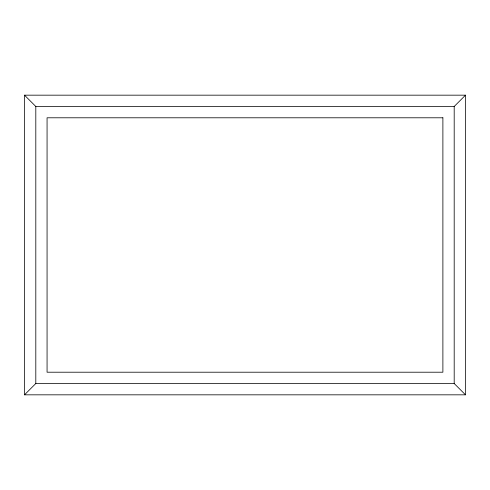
<?xml version="1.0" encoding="UTF-8"?>
<svg xmlns="http://www.w3.org/2000/svg" width="490" height="490" viewBox="0 0 490 490"><rect width="100%" height="100%" fill="white"/><g stroke="black" fill="none" stroke-linecap="round" stroke-linejoin="round"><path stroke-width="0.73" d="M24.5 394.83L35.807 383.517L454.193 383.517L465.5 394.83L24.5 394.83L24.5 95.17L465.5 95.17L465.5 394.83M24.5 95.17L35.807 106.483L454.193 106.483L465.5 95.17M454.193 106.483L454.193 383.517M35.807 106.483L35.807 383.517M442.887 117.79L47.065 117.79L47.065 372.21L442.887 372.21L442.887 117.79"/></g></svg>
